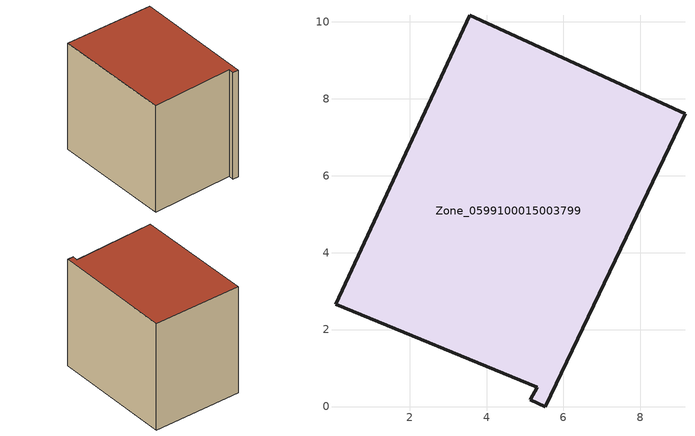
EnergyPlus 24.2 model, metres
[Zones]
Zone_0599100015003799
 floor ground (C_G): 5.13,0.18 5.32,0.5 0.07,2.65 3.56,10.17 9.16,7.62 5.52,0 z0.73
 wall outside (C_F): 5.52,0 9.16,7.62 3.56,10.17 0.07,2.65 5.32,0.5 5.13,0.18 5.52,0 z0.73:8.21
 roof outside (C_R): 5.32,0.5 5.13,0.18 5.52,0 9.16,7.62 3.56,10.17 0.07,2.65 z8.21
[BUILDING]
Pand.0599100015003799: North Axis=0; Terrain=City; Loads Convergence Tolerance Value=0.04; Temperature Convergence Tolerance Value=0.4; Solar Distribution=FullExterior; Maximum Number of Warmup Days=25; Minimum Number of Warmup Days=1
[Site:Location]
Rotterdam.The.Hague.AP_ZH_NLD Design_Conditions: Latitude=51.96; Longitude=4.45; Time Zone=1; Elevation=-4.5
[SITE:GROUNDTEMPERATURE:BUILDINGSURFACE]
18, 18, 18, 18, 18, 18, 18, 18, 18, 18, 18, 18
[MATERIAL] Thermal Absorptance=0.9; Solar Absorptance=0.7; Visible Absorptance=0.7
Name | Roughness | Thickness | Conductivity | Density | Specific Heat
G.TC.1965-1974 | MediumSmooth | 0.15 | 0.882353 | 540 | 1210
F.TC.1965-1974 | Rough | 0.3 | 0.697674 | 1920 | 840
R.TC.1965-1974 | MediumRough | 0.2 | 0.232558 | 1500 | 1000
[CONSTRUCTION]
C_G: G.TC.1965-1974
C_F: F.TC.1965-1974
C_R: R.TC.1965-1974
[ZONE]
Zone_0599100015003799: Type=1; Multiplier=1; Ceiling Height=Autocalculate; Volume=Autocalculate; Floor Area=autocalculate; Part of Total Floor Area=Yes
[ZONEINFILTRATION:DESIGNFLOWRATE]
Infil_Zone_0599100015003799: Zone or ZoneList or Space or SpaceList=Zone_0599100015003799; Schedule=AlwaysOn; Design Flow Rate Calculation Method=Flow/Area; Flow Rate per Floor Area=0.003; Constant Term Coefficient=1; Temperature Term Coefficient=0; Velocity Term Coefficient=0; Velocity Squared Term Coefficient=0
[HVACTEMPLATE:ZONE:IDEALLOADSAIRSYSTEM]
Zone_0599100015003799: Maximum Heating Supply Air Temperature=50; Minimum Cooling Supply Air Temperature=13; Maximum Heating Supply Air Humidity Ratio=0.0156; Minimum Cooling Supply Air Humidity Ratio=0.0077; Heating Limit=NoLimit; Cooling Limit=NoLimit; Dehumidification Control Type=ConstantSensibleHeatRatio; Cooling Sensible Heat Ratio=0.7; Dehumidification Setpoint=60; Humidification Control Type=None; Humidification Setpoint=30; Outdoor Air Method=None; Outdoor Air Flow Rate per Person=0.00944; Outdoor Air Flow Rate per Zone Floor Area=0; Outdoor Air Flow Rate per Zone=0; Demand Controlled Ventilation Type=None; Outdoor Air Economizer Type=NoEconomizer; Heat Recovery Type=None; Sensible Heat Recovery Effectiveness=0.7; Latent Heat Recovery Effectiveness=0.65
[ZONECONTROL:THERMOSTAT]
ThermostatControl_Zone_0599100015003799: Zone or ZoneList=Zone_0599100015003799; Control Type Schedule=DualSetpointControlType; Control 1=Thermostat_Zone_0599100015003799; Temperature Difference Between Cutout And Setpoint=0
[THERMOSTATSETPOINT:DUALSETPOINT]
Thermostat_Zone_0599100015003799: Heating Setpoint Temperature Schedule=HeatingSetpoint_Zone_0599100015003799; Cooling Setpoint Temperature Schedule=CoolingSetpoint_Zone_0599100015003799
[SCHEDULE:COMPACT]
HeatingSetpoint_Zone_0599100015003799: Through: 12/31, For: AllDays, Until: 24:00, 21
CoolingSetpoint_Zone_0599100015003799: Through: 12/31, For: AllDays, Until: 24:00, 24
DualSetpointControlType: Through: 12/31, For: AllDays, Until: 24:00, 4
AlwaysOn: Through: 12/31, For: AllDays, Until: 24:00, 1
